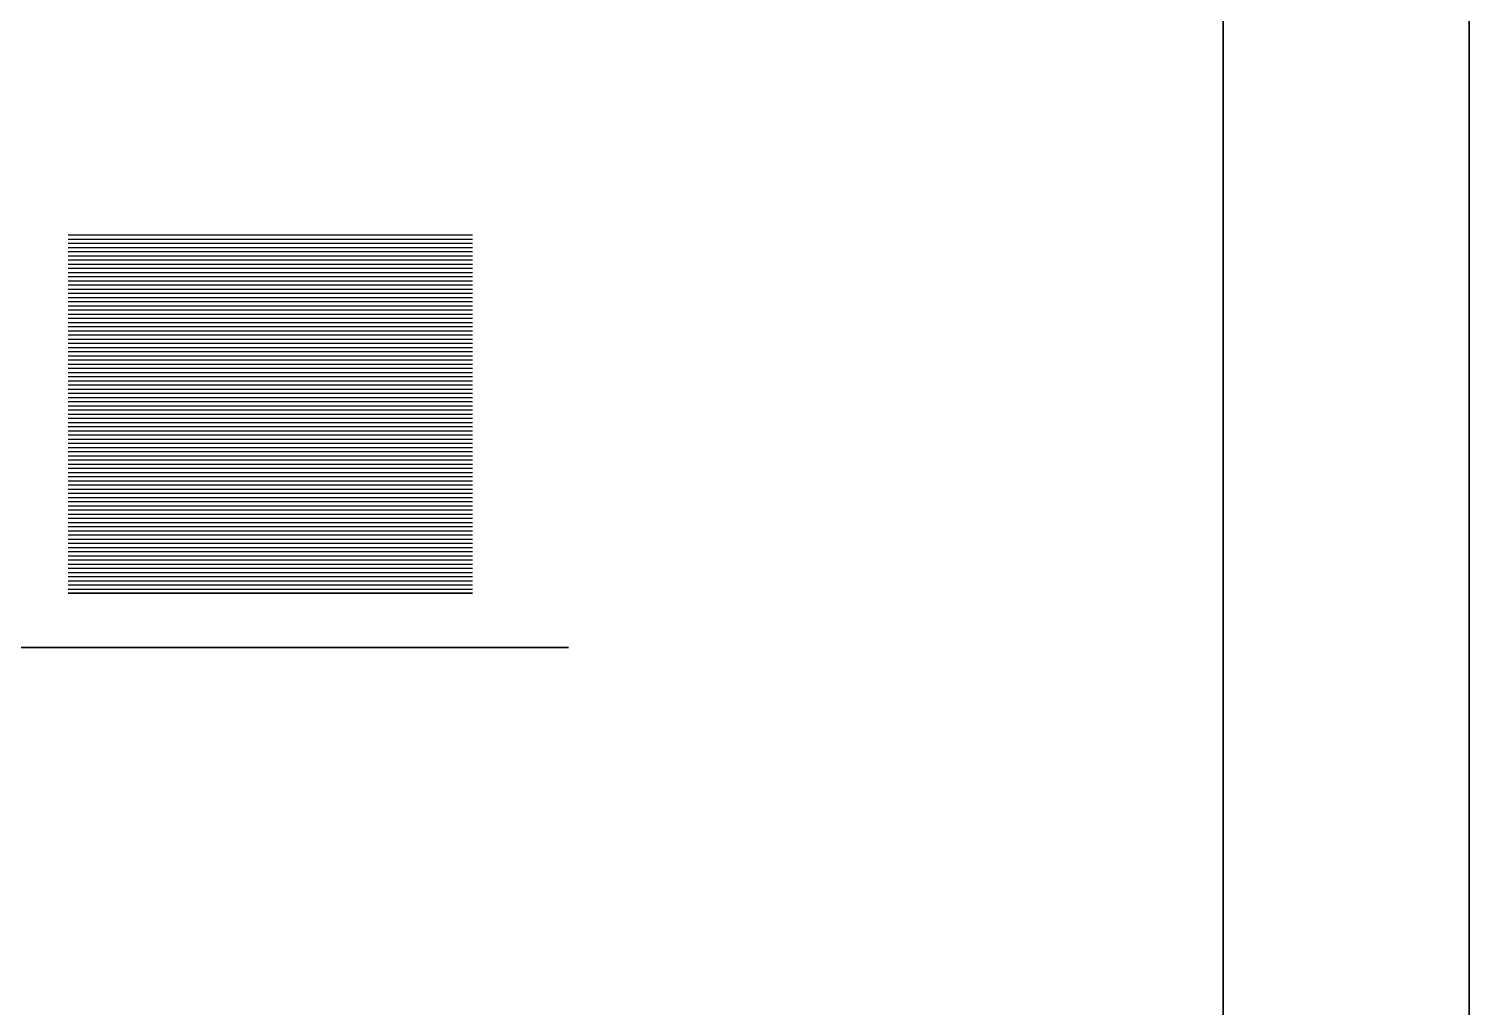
# Model space of a CAD drawing. Extents: x 1 to 210, y 1 to 298.
# Drawn here: x 181.23 to 210.48, y 172.94 to 192.83 of the extents above; entities that cross this region are included whole.
import ezdxf

# ---------------------------------------------------------------- set-up
doc = ezdxf.new("R2010")
doc.units = 0

msp = doc.modelspace()

# ---------------------------------------------------------------- linework, layer by layer
at = {"layer": 'P03000'}
msp.add_lwpolyline([(180.00133, 180.25533), (192.193329, 180.25533), (180.00133, 180.25533)], dxfattribs=at)
at = {"layer": 'P03801'}
msp.add_lwpolyline([(182.033333, 188.637323), (190.245989, 188.637323)], dxfattribs=at)
at = {"layer": 'P03802'}
msp.add_lwpolyline([(182.033333, 188.55266), (190.245989, 188.55266)], dxfattribs=at)
at = {"layer": 'P03803'}
msp.add_lwpolyline([(182.033333, 188.467997), (190.245989, 188.467997)], dxfattribs=at)
at = {"layer": 'P03804'}
msp.add_lwpolyline([(182.033333, 188.383333), (190.245989, 188.383333)], dxfattribs=at)
at = {"layer": 'P03805'}
msp.add_lwpolyline([(182.033333, 188.298659), (190.245989, 188.298659)], dxfattribs=at)
at = {"layer": 'P03806'}
msp.add_lwpolyline([(182.033333, 188.213996), (190.245989, 188.213996)], dxfattribs=at)
at = {"layer": 'P03807'}
msp.add_lwpolyline([(182.033333, 188.129333), (190.245989, 188.129333)], dxfattribs=at)
at = {"layer": 'P03808'}
msp.add_lwpolyline([(182.033333, 188.044659), (190.245989, 188.044659)], dxfattribs=at)
at = {"layer": 'P03809'}
msp.add_lwpolyline([(182.033333, 187.959996), (190.245989, 187.959996)], dxfattribs=at)
at = {"layer": 'P03810'}
msp.add_lwpolyline([(182.033333, 187.875332), (190.245989, 187.875332)], dxfattribs=at)
at = {"layer": 'P03811'}
msp.add_lwpolyline([(182.033333, 187.790658), (190.245989, 187.790658)], dxfattribs=at)
at = {"layer": 'P03812'}
msp.add_lwpolyline([(182.033333, 187.705995), (190.245989, 187.705995)], dxfattribs=at)
at = {"layer": 'P03813'}
msp.add_lwpolyline([(182.033333, 187.621332), (190.245989, 187.621332)], dxfattribs=at)
at = {"layer": 'P03814'}
msp.add_lwpolyline([(182.033333, 187.536658), (190.245989, 187.536658)], dxfattribs=at)
at = {"layer": 'P03815'}
msp.add_lwpolyline([(182.033333, 187.451995), (190.245989, 187.451995)], dxfattribs=at)
at = {"layer": 'P03816'}
msp.add_lwpolyline([(182.033333, 187.367332), (190.245989, 187.367332)], dxfattribs=at)
at = {"layer": 'P03817'}
msp.add_lwpolyline([(182.033333, 187.282658), (190.245989, 187.282658)], dxfattribs=at)
at = {"layer": 'P03818'}
msp.add_lwpolyline([(182.033333, 187.197994), (190.245989, 187.197994)], dxfattribs=at)
at = {"layer": 'P03819'}
msp.add_lwpolyline([(182.033333, 187.113331), (190.245989, 187.113331)], dxfattribs=at)
at = {"layer": 'P03820'}
msp.add_lwpolyline([(182.033333, 187.028657), (190.245989, 187.028657)], dxfattribs=at)
at = {"layer": 'P03821'}
msp.add_lwpolyline([(182.033333, 186.943994), (190.245989, 186.943994)], dxfattribs=at)
at = {"layer": 'P03822'}
msp.add_lwpolyline([(182.033333, 186.859331), (190.245989, 186.859331)], dxfattribs=at)
at = {"layer": 'P03823'}
msp.add_lwpolyline([(182.033333, 186.774657), (190.245989, 186.774657)], dxfattribs=at)
at = {"layer": 'P03824'}
msp.add_lwpolyline([(182.033333, 186.689994), (190.245989, 186.689994)], dxfattribs=at)
at = {"layer": 'P03825'}
msp.add_lwpolyline([(182.033333, 186.60533), (190.245989, 186.60533)], dxfattribs=at)
at = {"layer": 'P03826'}
msp.add_lwpolyline([(182.033333, 186.520656), (190.245989, 186.520656)], dxfattribs=at)
at = {"layer": 'P03827'}
msp.add_lwpolyline([(182.033333, 186.435993), (190.245989, 186.435993)], dxfattribs=at)
at = {"layer": 'P03828'}
msp.add_lwpolyline([(182.033333, 186.35133), (190.245989, 186.35133)], dxfattribs=at)
at = {"layer": 'P03829'}
msp.add_lwpolyline([(182.033333, 186.266667), (190.245989, 186.266667)], dxfattribs=at)
at = {"layer": 'P03830'}
msp.add_lwpolyline([(182.033333, 186.181993), (190.245989, 186.181993)], dxfattribs=at)
at = {"layer": 'P03831'}
msp.add_lwpolyline([(182.033333, 186.097329), (190.245989, 186.097329)], dxfattribs=at)
at = {"layer": 'P03832'}
msp.add_lwpolyline([(182.033333, 186.012666), (190.245989, 186.012666)], dxfattribs=at)
at = {"layer": 'P03833'}
msp.add_lwpolyline([(182.033333, 185.927992), (190.245989, 185.927992)], dxfattribs=at)
at = {"layer": 'P03834'}
msp.add_lwpolyline([(182.033333, 185.843329), (190.245989, 185.843329)], dxfattribs=at)
at = {"layer": 'P03835'}
msp.add_lwpolyline([(182.033333, 185.758666), (190.245989, 185.758666)], dxfattribs=at)
at = {"layer": 'P03836'}
msp.add_lwpolyline([(182.033333, 185.673992), (190.245989, 185.673992)], dxfattribs=at)
at = {"layer": 'P03837'}
msp.add_lwpolyline([(182.033333, 185.589329), (190.245989, 185.589329)], dxfattribs=at)
at = {"layer": 'P03838'}
msp.add_lwpolyline([(182.033333, 185.504665), (190.245989, 185.504665)], dxfattribs=at)
at = {"layer": 'P03839'}
msp.add_lwpolyline([(182.033333, 185.419991), (190.245989, 185.419991)], dxfattribs=at)
at = {"layer": 'P03840'}
msp.add_lwpolyline([(182.033333, 185.335328), (190.245989, 185.335328)], dxfattribs=at)
at = {"layer": 'P03841'}
msp.add_lwpolyline([(182.033333, 185.250665), (190.245989, 185.250665)], dxfattribs=at)
at = {"layer": 'P03842'}
msp.add_lwpolyline([(182.033333, 185.165991), (190.245989, 185.165991)], dxfattribs=at)
at = {"layer": 'P03843'}
msp.add_lwpolyline([(182.033333, 185.081328), (190.245989, 185.081328)], dxfattribs=at)
at = {"layer": 'P03844'}
msp.add_lwpolyline([(182.033333, 184.996665), (190.245989, 184.996665)], dxfattribs=at)
at = {"layer": 'P03845'}
msp.add_lwpolyline([(182.033333, 184.911991), (190.245989, 184.911991)], dxfattribs=at)
at = {"layer": 'P03846'}
msp.add_lwpolyline([(182.033333, 184.827327), (190.245989, 184.827327)], dxfattribs=at)
at = {"layer": 'P03847'}
msp.add_lwpolyline([(182.033333, 184.742664), (190.245989, 184.742664)], dxfattribs=at)
at = {"layer": 'P03848'}
msp.add_lwpolyline([(182.033333, 184.65799), (190.245989, 184.65799)], dxfattribs=at)
at = {"layer": 'P03849'}
msp.add_lwpolyline([(182.033333, 184.573327), (190.245989, 184.573327)], dxfattribs=at)
at = {"layer": 'P03850'}
msp.add_lwpolyline([(182.033333, 184.488664), (190.245989, 184.488664)], dxfattribs=at)
at = {"layer": 'P03851'}
msp.add_lwpolyline([(182.033333, 184.40399), (190.245989, 184.40399)], dxfattribs=at)
at = {"layer": 'P03852'}
msp.add_lwpolyline([(182.033333, 184.319326), (190.245989, 184.319326)], dxfattribs=at)
at = {"layer": 'P03853'}
msp.add_lwpolyline([(182.033333, 184.234663), (190.245989, 184.234663)], dxfattribs=at)
at = {"layer": 'P03854'}
msp.add_lwpolyline([(182.033333, 184.15), (190.245989, 184.15)], dxfattribs=at)
at = {"layer": 'P03855'}
msp.add_lwpolyline([(182.033333, 184.065326), (190.245989, 184.065326)], dxfattribs=at)
at = {"layer": 'P03856'}
msp.add_lwpolyline([(182.033333, 183.980663), (190.245989, 183.980663)], dxfattribs=at)
at = {"layer": 'P03857'}
msp.add_lwpolyline([(182.033333, 183.896), (190.245989, 183.896)], dxfattribs=at)
at = {"layer": 'P03858'}
msp.add_lwpolyline([(182.033333, 183.811326), (190.245989, 183.811326)], dxfattribs=at)
at = {"layer": 'P03859'}
msp.add_lwpolyline([(182.033333, 183.726662), (190.245989, 183.726662)], dxfattribs=at)
at = {"layer": 'P03860'}
msp.add_lwpolyline([(182.033333, 183.641999), (190.245989, 183.641999)], dxfattribs=at)
at = {"layer": 'P03861'}
msp.add_lwpolyline([(182.033333, 183.557325), (190.245989, 183.557325)], dxfattribs=at)
at = {"layer": 'P03862'}
msp.add_lwpolyline([(182.033333, 183.472662), (190.245989, 183.472662)], dxfattribs=at)
at = {"layer": 'P03863'}
msp.add_lwpolyline([(182.033333, 183.387999), (190.245989, 183.387999)], dxfattribs=at)
at = {"layer": 'P03864'}
msp.add_lwpolyline([(182.033333, 183.303325), (190.245989, 183.303325)], dxfattribs=at)
at = {"layer": 'P03865'}
msp.add_lwpolyline([(182.033333, 183.218661), (190.245989, 183.218661)], dxfattribs=at)
at = {"layer": 'P03866'}
msp.add_lwpolyline([(182.033333, 183.133998), (190.245989, 183.133998)], dxfattribs=at)
at = {"layer": 'P03867'}
msp.add_lwpolyline([(182.033333, 183.049324), (190.245989, 183.049324)], dxfattribs=at)
at = {"layer": 'P03868'}
msp.add_lwpolyline([(182.033333, 182.964661), (190.245989, 182.964661)], dxfattribs=at)
at = {"layer": 'P03869'}
msp.add_lwpolyline([(182.033333, 182.879998), (190.245989, 182.879998)], dxfattribs=at)
at = {"layer": 'P03870'}
msp.add_lwpolyline([(182.033333, 182.795324), (190.245989, 182.795324)], dxfattribs=at)
at = {"layer": 'P03871'}
msp.add_lwpolyline([(182.033333, 182.710661), (190.245989, 182.710661)], dxfattribs=at)
at = {"layer": 'P03872'}
msp.add_lwpolyline([(182.033333, 182.625997), (190.245989, 182.625997)], dxfattribs=at)
at = {"layer": 'P03873'}
msp.add_lwpolyline([(182.033333, 182.541323), (190.245989, 182.541323)], dxfattribs=at)
at = {"layer": 'P03874'}
msp.add_lwpolyline([(182.033333, 182.45666), (190.245989, 182.45666)], dxfattribs=at)
at = {"layer": 'P03875'}
msp.add_lwpolyline([(182.033333, 182.371997), (190.245989, 182.371997)], dxfattribs=at)
at = {"layer": 'P03876'}
msp.add_lwpolyline([(182.033333, 182.287323), (190.245989, 182.287323)], dxfattribs=at)
at = {"layer": 'P03877'}
msp.add_lwpolyline([(182.033333, 182.20266), (190.245989, 182.20266)], dxfattribs=at)
at = {"layer": 'P03878'}
msp.add_lwpolyline([(182.033333, 182.117997), (190.245989, 182.117997)], dxfattribs=at)
at = {"layer": 'P03879'}
msp.add_lwpolyline([(182.033333, 182.033333), (190.245989, 182.033333)], dxfattribs=at)
at = {"layer": 'P03880'}
msp.add_lwpolyline([(182.033333, 181.948659), (190.245989, 181.948659)], dxfattribs=at)
at = {"layer": 'P03881'}
msp.add_lwpolyline([(182.033333, 181.863996), (190.245989, 181.863996)], dxfattribs=at)
at = {"layer": 'P03882'}
msp.add_lwpolyline([(182.033333, 181.779333), (190.245989, 181.779333)], dxfattribs=at)
at = {"layer": 'P03883'}
msp.add_lwpolyline([(182.033333, 181.694659), (190.245989, 181.694659)], dxfattribs=at)
at = {"layer": 'P03884'}
msp.add_lwpolyline([(182.033333, 181.609996), (190.245989, 181.609996)], dxfattribs=at)
at = {"layer": 'P03885'}
msp.add_lwpolyline([(182.033333, 181.525332), (190.245989, 181.525332)], dxfattribs=at)
at = {"layer": 'P03886'}
msp.add_lwpolyline([(182.033333, 181.440658), (190.245989, 181.440658)], dxfattribs=at)
at = {"layer": 'P03887'}
msp.add_lwpolyline([(182.033333, 181.355995), (190.245989, 181.355995), (182.033333, 181.355995)], dxfattribs=at)
at = {"layer": 'P03967'}
msp.add_lwpolyline([(175.090658, 180.25533), (182.033333, 180.25533), (175.090658, 180.25533)], dxfattribs=at)
at = {"layer": 'P04348'}
msp.add_lwpolyline([(210.481339, 297.603326), (210.481339, 0.592664), (210.481339, 297.603326)], dxfattribs=at)
at = {"layer": 'P04352'}
msp.add_lwpolyline([(205.485993, 292.607992), (205.485993, 5.588009), (205.485993, 292.607992)], dxfattribs=at)

doc.saveas('drawing.dxf')
